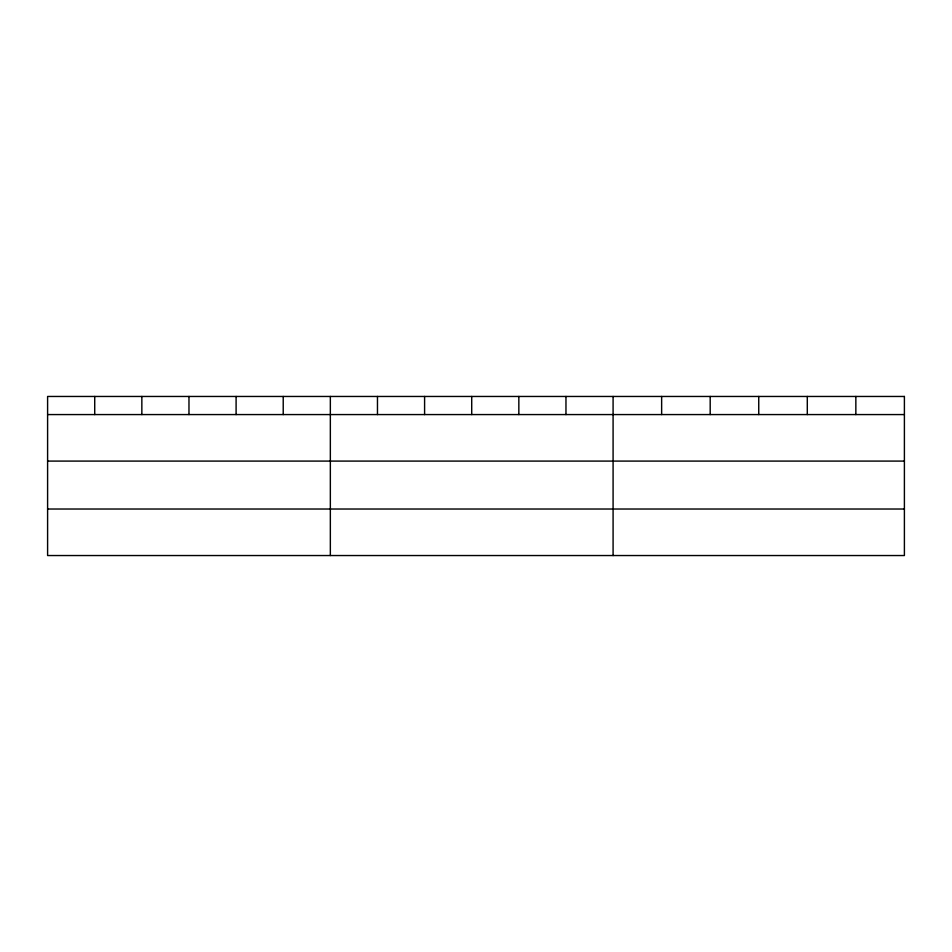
<?xml version="1.0" encoding="UTF-8"?>
<svg xmlns="http://www.w3.org/2000/svg" width="952" height="952" viewBox="0 0 952 952"><rect width="100%" height="100%" fill="white"/><g stroke="black" fill="none" stroke-linecap="round" stroke-linejoin="round"><path stroke-width="1.43" d="M47.6 414.572L904.4 414.572M47.6 461.089L904.4 461.089M47.6 509.022L904.4 509.022M855.848 396.46L855.848 414.572M807.296 396.46L807.296 414.572M758.744 396.46L758.744 414.572M710.192 396.46L710.192 414.572M661.64 396.46L661.64 414.572M613.088 396.46L613.088 555.54M565.964 396.46L565.964 414.572M518.84 396.46L518.84 414.572M471.716 396.46L471.716 414.572M424.592 396.46L424.592 414.572M377.468 396.46L377.468 414.572M330.344 396.46L330.344 555.54M283.22 396.46L283.22 414.572M236.096 396.46L236.096 414.572M188.972 396.46L188.972 414.572M141.848 396.46L141.848 414.572M94.724 396.46L94.724 414.572M904.4 396.46L47.6 396.46L47.6 555.54L904.4 555.54L904.4 396.46"/></g></svg>
